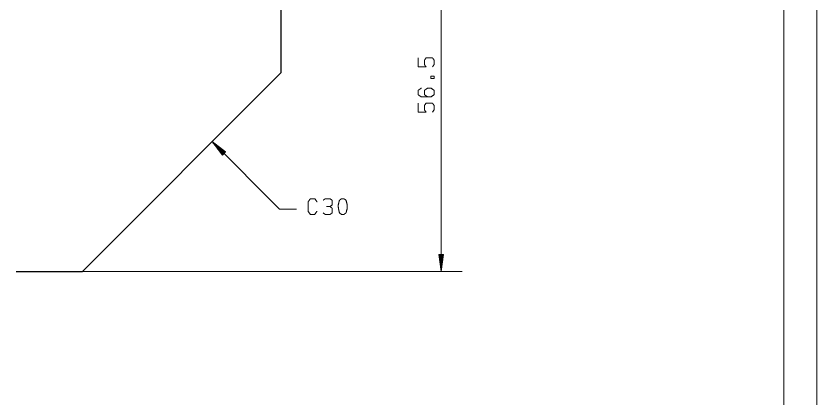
# Model space of a CAD drawing. Header units: millimetres. Extents: x 0 to 420, y 0 to 297.
# Drawn here: x 299.2 to 420, y 148.5 to 206.3 of the extents above; entities that cross this region are included whole.
import ezdxf

# ---------------------------------------------------------------- set-up
doc = ezdxf.new("R2010")
doc.units = ezdxf.units.MM
doc.layers.add('1', color=7, linetype='Continuous', true_color=0xffffff)

msp = doc.modelspace()

# ---------------------------------------------------------------- linework, layer by layer
at = {"layer": '1', "color": 132, "linetype": 'Continuous', "lineweight": 18}
for p, q in [((420, 0), (420, 297)), ((415, 5), (415, 292))]:
    msp.add_line(p, q, dxfattribs=at)
at = {"layer": '1', "color": 30, "linetype": 'Continuous', "lineweight": 25}
for p, q in [((339.24, 197.75), (339.24, 237.75)), ((309.24, 167.75), (339.24, 197.75)), ((299.24, 167.75), (309.24, 167.75))]:
    msp.add_line(p, q, dxfattribs=at)
at = {"layer": '1', "color": 13, "linetype": 'Continuous', "lineweight": 18}
for p, q in [((363.35, 224.25), (363.35, 167.75)), ((330.84, 185.76), (328.81, 187.32)), ((328.81, 187.32), (330.37, 185.28)), ((338.98, 177.14), (328.81, 187.32)), ((330.62, 185.54), (328.96, 187.2)), ((330.58, 185.5), (328.93, 187.16)), ((330.55, 185.47), (329.16, 186.85)), ((330.66, 185.57), (329.27, 186.96)), ((330.51, 185.43), (329.4, 186.54)), ((330.69, 185.61), (329.58, 186.72)), ((330.48, 185.4), (329.64, 186.24)), ((330.73, 185.65), (329.89, 186.49)), ((330.76, 185.68), (330.2, 186.25)), ((330.8, 185.72), (330.5, 186.01)), ((330.44, 185.36), (329.87, 185.93)), ((330.41, 185.32), (330.11, 185.62)), ((330.37, 185.29), (330.35, 185.31)), ((330.37, 185.29), (330.35, 185.31)), ((330.37, 185.28), (330.84, 185.76)), ((330.84, 185.75), (330.81, 185.78)), ((330.84, 185.75), (330.81, 185.78)), ((338.98, 177.14), (341.52, 177.14)), ((363.01, 170.29), (363.35, 167.75)), ((363.68, 170.29), (363.01, 170.29)), ((363.02, 170.29), (363.02, 170.26)), ((363.02, 170.29), (363.02, 170.26)), ((363.07, 170.29), (363.07, 169.87)), ((363.12, 170.29), (363.12, 169.49)), ((363.17, 170.29), (363.17, 169.1)), ((363.22, 170.29), (363.22, 168.71)), ((363.27, 170.29), (363.27, 168.33)), ((363.32, 170.29), (363.32, 167.94)), ((363.35, 167.75), (363.68, 170.29)), ((363.37, 170.29), (363.37, 167.94)), ((363.43, 170.29), (363.43, 168.33)), ((363.48, 170.29), (363.48, 168.71)), ((363.53, 170.29), (363.53, 169.1)), ((363.58, 170.29), (363.58, 169.49)), ((363.63, 170.29), (363.63, 169.87)), ((363.68, 170.29), (363.68, 170.26)), ((363.68, 170.29), (363.68, 170.26)), ((309.24, 167.75), (366.52, 167.75))]:
    msp.add_line(p, q, dxfattribs=at)
at = {"layer": '1', "color": 95, "linetype": 'Continuous', "lineweight": 18}
for points, knots in [([(362.03, 198.59), (362.26, 198.93), (362.26, 199.62), (362.03, 199.96), (361.08, 199.96), (360.83, 199.62), (360.83, 198.93), (361.06, 198.59), (359.88, 198.59), (359.88, 199.96)], [0, 0, 0.06223, 0.168344, 0.230574, 0.376814, 0.441267, 0.547381, 0.609611, 0.790489, 1, 1]), ([(362.26, 196.83), (362.26, 197.17), (361.78, 197.17), (361.78, 196.83), (362.26, 196.83)], [0, 0, 0.207082, 0.5, 0.707082, 1, 1]), ([(361.31, 194.06), (360.83, 194.38), (360.83, 195.07), (361.31, 195.4), (361.78, 195.4), (362.26, 195.07), (362.26, 194.38), (361.78, 194.06), (360.36, 194.06), (359.88, 194.38), (359.88, 195.07), (360.36, 195.4)], [0, 0, 0.076965, 0.169762, 0.248074, 0.31202, 0.390332, 0.483129, 0.560094, 0.751926, 0.828891, 0.921688, 1, 1]), ([(362.03, 191.76), (362.26, 192.1), (362.26, 192.79), (362.03, 193.13), (361.08, 193.13), (360.83, 192.79), (360.83, 192.1), (361.06, 191.76), (359.88, 191.76), (359.88, 193.13)], [0, 0, 0.062228, 0.168343, 0.230574, 0.376814, 0.441268, 0.547383, 0.609611, 0.790491, 1, 1]), ([(344.61, 176.81), (344.27, 176.33), (343.62, 176.33), (343.28, 176.81), (343.28, 178.23), (343.62, 178.71), (344.29, 178.71), (344.63, 178.23)], [0, 0, 0.114568, 0.243366, 0.357937, 0.638582, 0.753153, 0.885432, 1, 1]), ([(346.57, 177.53), (346.9, 177.76), (346.9, 178.48), (346.57, 178.71), (345.88, 178.71), (345.54, 178.48)], [0, 0, 0.153876, 0.429852, 0.583729, 0.846124, 1, 1]), ([(345.56, 176.56), (345.88, 176.33), (346.57, 176.33), (346.9, 176.56), (346.9, 177.28), (346.57, 177.53), (346.06, 177.53)], [0, 0, 0.124123, 0.343688, 0.472447, 0.703377, 0.836735, 1, 1]), ([(348.67, 176.33), (349, 176.58), (349.18, 177.28), (349.18, 177.76), (349, 178.48), (348.67, 178.71), (348.33, 178.71), (348, 178.48), (347.82, 177.76), (347.84, 177.28), (348, 176.58), (348.33, 176.33), (348.67, 176.33)], [0, 0, 0.067525, 0.183968, 0.260581, 0.38094, 0.446136, 0.500306, 0.565502, 0.68586, 0.762527, 0.878305, 0.94583, 1, 1])]:
    msp.add_open_spline(points, degree=1, knots=knots, dxfattribs=at)

doc.saveas('drawing.dxf')
